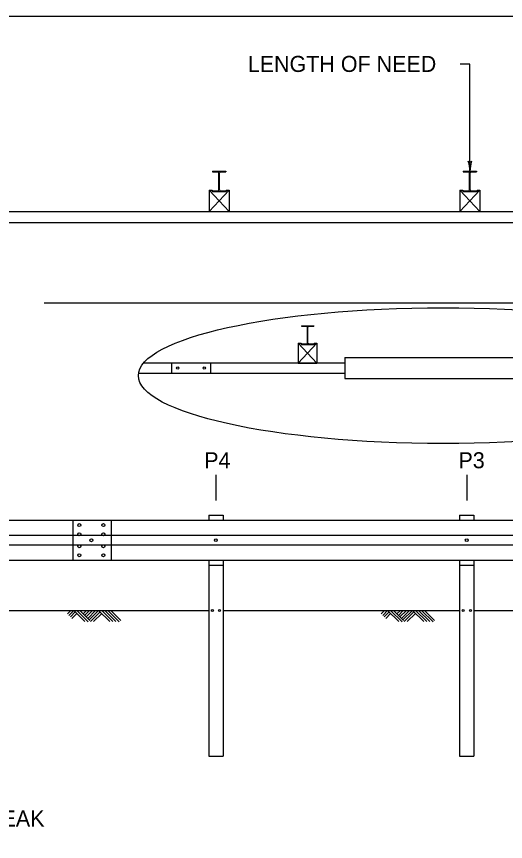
# Model space of a CAD drawing. Extents: x 42.06 to 44.81, y 10.87 to 12.54.
# Drawn here: x 43.543 to 43.995, y 11.779 to 12.542 of the extents above; entities that cross this region are included whole.
import ezdxf

# ---------------------------------------------------------------- set-up
doc = ezdxf.new("R2010")
doc.units = 0
for name, color, linetype in [('1', 7, 'Continuous'), ('5', 7, 'Continuous'), ('6', 7, 'Continuous'), ('7', 7, 'Continuous'), ('8', 7, 'Continuous'), ('Level 1', 7, 'Continuous'), ('Level 2', 7, 'Continuous'), ('Level 7', 7, 'Continuous')]:
    doc.layers.add(name, color=color, linetype=linetype)

msp = doc.modelspace()

# ---------------------------------------------------------------- linework, layer by layer
at = {"layer": '1'}
for p, q in [((43.96219, 12.39871), (43.96219, 12.49765)), ((44.32127, 12.06203), (42.5042, 12.06203)), ((44.32127, 12.05312), (42.51374, 12.05312))]:
    msp.add_line(p, q, dxfattribs=at)
for centre, radius, start, end in [((43.96219, 12.40975), 0.00232, 228.7746, 310.89129), ((43.93316, 12.39871), 0.02903, 0, 18.66878), ((43.99122, 12.39871), 0.02903, 161.34716, 179.99389), ((43.93316, 12.39871), 0.02903, 359.98778, 0)]:
    msp.add_arc(centre, radius, start, end, dxfattribs=at)
at = {"layer": '5'}
for p, q in [((43.72394, 12.39871), (43.73631, 12.39871)), ((43.72394, 12.39871), (43.72394, 12.39813)), ((43.72394, 12.39813), (43.72906, 12.39813)), ((43.72983, 12.38151), (43.72983, 12.39736)), ((43.73041, 12.38151), (43.73041, 12.39736)), ((43.73119, 12.39813), (43.73631, 12.39813)), ((43.73631, 12.39871), (43.73631, 12.39813)), ((43.956, 12.39871), (43.96837, 12.39871)), ((43.956, 12.39871), (43.956, 12.39813)), ((43.956, 12.39813), (43.96112, 12.39813)), ((43.9619, 12.38151), (43.9619, 12.39736)), ((43.96248, 12.38151), (43.96248, 12.39736)), ((43.96325, 12.39813), (43.96837, 12.39813)), ((43.96837, 12.39871), (43.96837, 12.39813)), ((43.72084, 12.38131), (43.72084, 12.36159)), ((43.72084, 12.38131), (43.72355, 12.38131)), ((43.72084, 12.36159), (43.73941, 12.38131)), ((43.72084, 12.38131), (43.73941, 12.36159)), ((43.72355, 12.38131), (43.72355, 12.38015)), ((43.72355, 12.38015), (43.7367, 12.38015)), ((43.72394, 12.38015), (43.72394, 12.38073)), ((43.72394, 12.38073), (43.72906, 12.38073)), ((43.73119, 12.38073), (43.73631, 12.38073)), ((43.73631, 12.38015), (43.73631, 12.38073)), ((43.7367, 12.38131), (43.7367, 12.38015)), ((43.7367, 12.38131), (43.73941, 12.38131)), ((43.73941, 12.38131), (43.73941, 12.36159)), ((43.9529, 12.38131), (43.9529, 12.36159)), ((43.9529, 12.38131), (43.95562, 12.38131)), ((43.9529, 12.36159), (43.97147, 12.38131)), ((43.9529, 12.38131), (43.97147, 12.36159)), ((43.95562, 12.38131), (43.95562, 12.38015)), ((43.95562, 12.38015), (43.96876, 12.38015)), ((43.956, 12.38015), (43.956, 12.38073)), ((43.956, 12.38073), (43.96112, 12.38073)), ((43.96325, 12.38073), (43.96837, 12.38073)), ((43.96837, 12.38015), (43.96837, 12.38073)), ((43.96876, 12.38131), (43.96876, 12.38015)), ((43.96876, 12.38131), (43.97147, 12.38131)), ((43.97147, 12.38131), (43.97147, 12.36159)), ((43.72084, 12.36159), (43.73941, 12.36159)), ((43.9529, 12.36159), (43.97147, 12.36159)), ((43.72718, 12.11787), (43.72718, 12.09426)), ((43.95925, 12.11787), (43.95925, 12.09426))]:
    msp.add_line(p, q, dxfattribs=at)
msp.add_lwpolyline([(42.05987, 10.87306), (44.80989, 10.87306), (44.80989, 12.54183), (42.05987, 12.54183)], close=True, dxfattribs=at)
for centre in [(43.72386, 11.99263), (43.73051, 11.99263), (43.95592, 11.99263), (43.96257, 11.99263)]:
    msp.add_circle(centre, 0.000919, dxfattribs=at)
for centre, start, end in [((43.72906, 12.39736), 0, 90), ((43.73119, 12.39736), 90, 180), ((43.96112, 12.39736), 0, 90), ((43.96325, 12.39736), 90, 180), ((43.72906, 12.3815), 270, 360), ((43.73119, 12.3815), 180, 270), ((43.96112, 12.3815), 270, 360), ((43.96325, 12.3815), 180, 270)]:
    msp.add_arc(centre, 0.000772, start, end, dxfattribs=at)
msp.add_ellipse((43.93731, 12.20975), major_axis=(-0.28192, 0), ratio=0.222696, dxfattribs=at)
at = {"layer": '6'}
msp.add_line((43.96219, 12.49765), (43.95305, 12.49765), dxfattribs=at)
at = {"layer": '7'}
for p, q in [((42.51826, 12.36159), (44.32198, 12.36159)), ((42.5222, 12.35119), (44.32198, 12.35119)), ((43.56837, 12.27693), (44.42639, 12.27693)), ((43.72054, 12.08078), (43.72054, 12.0761)), ((43.72054, 12.08078), (43.73383, 12.08078)), ((43.73383, 12.08078), (43.73383, 12.0761)), ((43.9526, 12.08078), (43.9526, 12.0761)), ((43.9526, 12.08078), (43.96589, 12.08078)), ((43.96589, 12.08078), (43.96589, 12.0761)), ((42.5073, 12.0761), (44.32127, 12.0761)), ((42.5177, 12.03897), (44.32127, 12.03897)), ((43.72054, 12.03897), (43.72054, 11.99263)), ((43.73383, 12.03897), (43.73383, 11.99263)), ((43.9526, 12.03897), (43.9526, 11.99263)), ((43.96589, 12.03897), (43.96589, 11.99263)), ((43.72054, 12.03437), (43.73383, 12.03437)), ((43.9526, 12.03437), (43.96589, 12.03437)), ((43.50176, 11.99263), (43.72054, 11.99263)), ((43.59289, 11.99263), (43.58977, 11.98952)), ((43.59571, 11.99263), (43.59115, 11.98808)), ((43.59556, 11.99263), (43.60595, 11.98229)), ((43.59838, 11.99263), (43.60902, 11.98199)), ((43.60115, 11.99263), (43.61046, 11.98338)), ((43.60749, 11.99263), (43.60432, 11.98952)), ((43.61026, 11.99263), (43.60571, 11.98808)), ((43.61308, 11.99263), (43.60714, 11.98669)), ((43.61586, 11.99263), (43.60853, 11.98531)), ((43.61868, 11.99263), (43.60992, 11.98392)), ((43.61868, 11.99263), (43.62907, 11.98229)), ((43.6215, 11.99263), (43.63185, 11.98229)), ((43.62427, 11.99263), (43.63467, 11.98229)), ((43.62709, 11.99263), (43.63774, 11.98199)), ((43.62987, 11.99263), (43.63917, 11.98338)), ((43.73383, 11.99263), (43.9526, 11.99263)), ((43.88318, 11.99263), (43.88006, 11.98952)), ((43.886, 11.99263), (43.88145, 11.98808)), ((43.88585, 11.99263), (43.89625, 11.98229)), ((43.88867, 11.99263), (43.89932, 11.98199)), ((43.89145, 11.99263), (43.90075, 11.98338)), ((43.89778, 11.99263), (43.89461, 11.98952)), ((43.90055, 11.99263), (43.896, 11.98808)), ((43.90338, 11.99263), (43.89744, 11.98669)), ((43.90615, 11.99263), (43.89882, 11.98531)), ((43.90897, 11.99263), (43.90021, 11.98392)), ((43.90897, 11.99263), (43.91937, 11.98229)), ((43.91179, 11.99263), (43.92214, 11.98229)), ((43.91456, 11.99263), (43.92496, 11.98229)), ((43.91739, 11.99263), (43.92803, 11.98199)), ((43.92016, 11.99263), (43.92946, 11.98338)), ((43.96589, 11.99263), (44.18467, 11.99263)), ((43.59704, 11.9912), (43.59254, 11.98669)), ((43.59843, 11.98976), (43.59397, 11.98531)), ((43.62006, 11.99125), (43.6111, 11.98229)), ((43.6215, 11.98986), (43.61388, 11.98229)), ((43.88734, 11.9912), (43.88283, 11.98669)), ((43.88872, 11.98976), (43.88427, 11.98531)), ((43.91036, 11.99125), (43.9014, 11.98229)), ((43.91179, 11.98986), (43.90417, 11.98229))]:
    msp.add_line(p, q, dxfattribs=at)
for centre, radius in [((43.60077, 12.0715), 0.00139), ((43.62305, 12.0715), 0.00139), ((43.60077, 12.06314), 0.00139), ((43.62305, 12.06314), 0.00139), ((43.60077, 12.052), 0.00139), ((43.61191, 12.05757), 0.00139), ((43.62305, 12.052), 0.00139), ((43.72715, 12.05757), 0.00131), ((43.95922, 12.05757), 0.00131), ((43.60077, 12.04365), 0.00139), ((43.62305, 12.04365), 0.00139)]:
    msp.add_circle(centre, radius, dxfattribs=at)
at = {"layer": '8'}
for p, q in [((43.59486, 12.0761), (43.59486, 12.03897)), ((43.63013, 12.0761), (43.63013, 12.03897)), ((43.72054, 11.99263), (43.72054, 11.858)), ((43.73383, 11.99263), (43.73383, 11.858)), ((43.9526, 11.99263), (43.9526, 11.858)), ((43.96589, 11.99263), (43.96589, 11.858)), ((43.72054, 11.858), (43.73383, 11.858)), ((43.729, 11.858), (43.73383, 11.858)), ((43.9526, 11.858), (43.96589, 11.858)), ((43.96107, 11.858), (43.96589, 11.858))]:
    msp.add_line(p, q, dxfattribs=at)
at = {"layer": 'Level 1'}
for p, q in [((43.80629, 12.25592), (43.8178, 12.25592)), ((43.80629, 12.25592), (43.80629, 12.25538)), ((43.80629, 12.25538), (43.81106, 12.25538)), ((43.81176, 12.23991), (43.81177, 12.25465)), ((43.81231, 12.23991), (43.81232, 12.25465)), ((43.81304, 12.25538), (43.8178, 12.25537)), ((43.8178, 12.25592), (43.8178, 12.25537)), ((43.8034, 12.23974), (43.80339, 12.22139)), ((43.80339, 12.22139), (43.82067, 12.23973)), ((43.8034, 12.23974), (43.80592, 12.23974)), ((43.8034, 12.23974), (43.82066, 12.22138)), ((43.80592, 12.23974), (43.80592, 12.23865)), ((43.80592, 12.23865), (43.81815, 12.23865)), ((43.80628, 12.23865), (43.80628, 12.23919)), ((43.80628, 12.23919), (43.81105, 12.23919)), ((43.81303, 12.23919), (43.81779, 12.23919)), ((43.81779, 12.23865), (43.81779, 12.23919)), ((43.81815, 12.23973), (43.81815, 12.23865)), ((43.81815, 12.23973), (43.82067, 12.23973)), ((43.82067, 12.23973), (43.82066, 12.22138)), ((43.80339, 12.22139), (43.82066, 12.22138))]:
    msp.add_line(p, q, dxfattribs=at)
for centre, start, end in [((43.81106, 12.25466), 359.96944, 89.96944), ((43.81303, 12.25466), 89.96944, 179.96944), ((43.81105, 12.23991), 269.96944, 359.96944), ((43.81303, 12.23991), 179.96944, 269.96944)]:
    msp.add_arc(centre, 0.000718, start, end, dxfattribs=at)
at = {"layer": 'Level 2'}
for p, q in [((43.68614, 12.22161), (43.68614, 12.21194)), ((43.72211, 12.22161), (43.72211, 12.21194)), ((43.84658, 12.22645), (43.84658, 12.21678)), ((43.84658, 12.22645), (44.03365, 12.22645)), ((43.84658, 12.21678), (43.84658, 12.20711)), ((43.84658, 12.20711), (44.03365, 12.20711))]:
    msp.add_line(p, q, dxfattribs=at)
for centre in [(43.6919, 12.21678), (43.71635, 12.21678)]:
    msp.add_circle(centre, 0.00107, dxfattribs=at)
at = {"layer": 'Level 7'}
for p, q in [((43.66047, 12.22161), (43.84658, 12.22161)), ((43.65556, 12.21194), (43.84658, 12.21194))]:
    msp.add_line(p, q, dxfattribs=at)

# ---------------------------------------------------------------- texts
at = {"layer": '6'}
for s, height, p in [('LENGTH OF NEED', 0.0148513, (43.75666, 12.49055)), ('P4', 0.014851, (43.71636, 12.12407)), ('P3', 0.014851, (43.95157, 12.12407)), ('HINGED BREAK', 0.0148513, (43.41847, 11.7928))]:
    msp.add_text(s, height=height, dxfattribs=at).set_placement(p)

doc.saveas('drawing.dxf')
